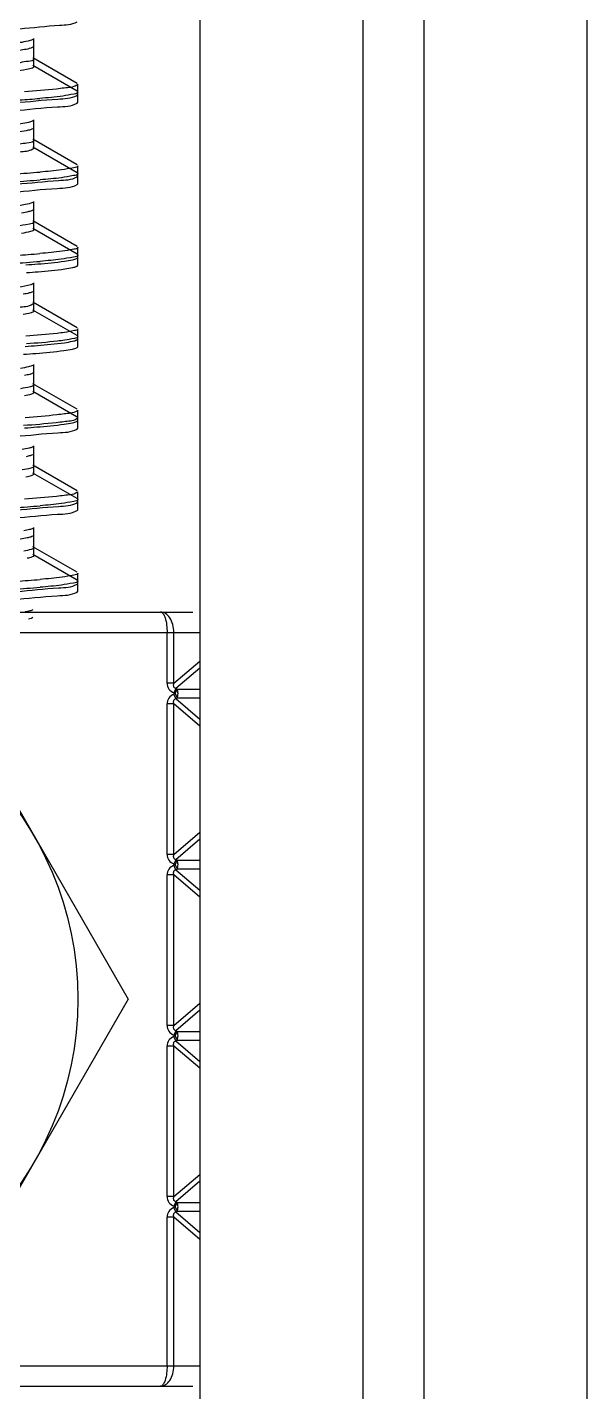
# Model space of a CAD drawing. Extents: x 27938 to 1507990, y 110129 to 923079.
# Drawn here: x 532712.1 to 532875.7, y 345674 to 346072.8 of the extents above; entities that cross this region are included whole.
import ezdxf

# ---------------------------------------------------------------- set-up
doc = ezdxf.new("R2010")
doc.units = 0
doc.header["$LTSCALE"] = 1000
doc.header["$MEASUREMENT"] = 0

msp = doc.modelspace()

# ---------------------------------------------------------------- linework, layer by layer
at = {"linetype": 'Continuous'}
for p, q in [((532762.55, 346328.15), (532762.55, 341587.12)), ((532810.18, 346328.15), (532810.18, 341587.12)), ((532828.04, 346328.15), (532828.04, 341587.12)), ((532875.66, 346328.15), (532875.66, 341587.12)), ((532713.95, 346063.58), (532713.95, 346069.54)), ((532713.95, 346061.3), (532713.95, 346067.26)), ((532726.61, 346056.4), (532713.69, 346063.88)), ((532726.61, 346054.12), (532713.69, 346061.61)), ((532726.83, 346053.16), (532726.83, 346056.14)), ((532726.61, 346052.9), (532726.83, 346053.16)), ((532726.61, 346050.63), (532726.83, 346050.89)), ((532726.83, 346050.89), (532726.83, 346053.86)), ((532726.83, 346050.89), (532726.83, 346053.86)), ((532713.95, 346039.77), (532713.95, 346045.72)), ((532713.95, 346037.49), (532713.95, 346043.44)), ((532726.61, 346032.59), (532713.69, 346040.07)), ((532726.61, 346030.31), (532713.69, 346037.79)), ((532726.83, 346029.35), (532726.83, 346032.33)), ((532726.61, 346029.09), (532726.83, 346029.35)), ((532726.61, 346026.81), (532726.83, 346027.07)), ((532726.83, 346027.07), (532726.83, 346030.05)), ((532726.83, 346027.07), (532726.83, 346030.05)), ((532713.95, 346015.96), (532713.95, 346021.91)), ((532713.95, 346013.68), (532713.95, 346019.63)), ((532726.61, 346008.78), (532713.69, 346016.26)), ((532726.61, 346006.5), (532713.69, 346013.98)), ((532726.83, 346005.54), (532726.83, 346008.52)), ((532726.83, 346005.54), (532726.83, 346008.52)), ((532726.61, 346005.28), (532726.83, 346005.54)), ((532726.61, 346003), (532726.83, 346003.26)), ((532726.83, 346003.26), (532726.83, 346006.24)), ((532726.83, 346003.26), (532726.83, 346006.24)), ((532713.95, 345992.14), (532713.95, 345998.1)), ((532713.95, 345989.87), (532713.95, 345995.82)), ((532726.61, 345984.96), (532713.69, 345992.45)), ((532726.61, 345982.68), (532713.69, 345990.17)), ((532726.83, 345981.73), (532726.83, 345984.7)), ((532726.83, 345981.73), (532726.83, 345984.7)), ((532726.61, 345981.47), (532726.83, 345981.73)), ((532726.61, 345979.19), (532726.83, 345979.45)), ((532726.83, 345979.45), (532726.83, 345982.42)), ((532726.83, 345979.45), (532726.83, 345982.42)), ((532713.95, 345968.33), (532713.95, 345974.28)), ((532713.95, 345966.05), (532713.95, 345972.01)), ((532726.61, 345961.15), (532713.69, 345968.63)), ((532726.61, 345958.87), (532713.69, 345966.35)), ((532726.83, 345957.91), (532726.83, 345960.89)), ((532726.83, 345957.91), (532726.83, 345960.89)), ((532726.61, 345957.65), (532726.83, 345957.91)), ((532726.61, 345955.37), (532726.83, 345955.63)), ((532726.83, 345955.63), (532726.83, 345958.61)), ((532726.83, 345955.63), (532726.83, 345958.61)), ((532713.95, 345944.52), (532713.95, 345950.47)), ((532713.95, 345942.24), (532713.95, 345948.19)), ((532726.61, 345937.34), (532713.69, 345944.82)), ((532726.61, 345935.06), (532713.69, 345942.54)), ((532726.83, 345934.1), (532726.83, 345937.08)), ((532726.83, 345934.1), (532726.83, 345937.08)), ((532726.61, 345933.84), (532726.83, 345934.1)), ((532726.61, 345931.56), (532726.83, 345931.82)), ((532726.83, 345931.82), (532726.83, 345934.8)), ((532726.83, 345931.82), (532726.83, 345934.8)), ((532713.95, 345920.71), (532713.95, 345926.66)), ((532713.95, 345918.43), (532713.95, 345924.38)), ((532726.61, 345913.53), (532713.69, 345921.01)), ((532726.61, 345911.25), (532713.69, 345918.73)), ((532726.83, 345910.29), (532726.83, 345913.26)), ((532726.83, 345910.29), (532726.83, 345913.26)), ((532726.83, 345908.01), (532726.83, 345910.99)), ((532726.83, 345908.01), (532726.83, 345910.99)), ((532726.61, 345910.03), (532726.83, 345910.29)), ((532726.61, 345907.75), (532726.83, 345908.01)), ((532502.7, 345901.89), (532760.47, 345901.89)), ((532500.61, 345895.94), (532762.55, 345895.94)), ((532752.94, 345881.09), (532752.94, 345895.94)), ((532754.93, 345881.09), (532754.93, 345895.94)), ((532754.93, 345881.09), (532762.55, 345887.57)), ((532686.58, 345884.03), (532741.57, 345788.78)), ((532762.55, 345885.55), (532755.48, 345879.54)), ((532754.93, 345881.09), (532752.94, 345881.09)), ((532755.48, 345879.54), (532754.88, 345878.28)), ((532755.3, 345878.08), (532755.89, 345879.34)), ((532755.89, 345879.34), (532755.48, 345879.54)), ((532755.89, 345879.34), (532762.55, 345879.34)), ((532755.3, 345878.08), (532754.88, 345878.28)), ((532754.88, 345877.88), (532755.3, 345878.08)), ((532755.48, 345876.62), (532754.88, 345877.88)), ((532755.3, 345878.08), (532755.89, 345876.82)), ((532755.48, 345876.62), (532755.89, 345876.82)), ((532755.48, 345876.62), (532762.55, 345870.61)), ((532755.89, 345876.82), (532762.55, 345876.82)), ((532754.93, 345875.07), (532752.94, 345875.07)), ((532752.94, 345831.09), (532752.94, 345875.07)), ((532754.93, 345831.09), (532754.93, 345875.07)), ((532762.55, 345868.59), (532754.93, 345875.07)), ((532754.93, 345831.09), (532762.55, 345837.56)), ((532762.55, 345835.54), (532755.48, 345829.53)), ((532754.93, 345831.09), (532752.94, 345831.09)), ((532755.48, 345829.53), (532754.88, 345828.27)), ((532755.3, 345828.07), (532754.88, 345828.27)), ((532754.88, 345827.88), (532755.3, 345828.07)), ((532755.48, 345826.61), (532754.88, 345827.88)), ((532755.3, 345828.07), (532755.89, 345829.34)), ((532755.3, 345828.07), (532755.89, 345826.81)), ((532755.89, 345829.34), (532755.48, 345829.53)), ((532755.89, 345829.34), (532762.55, 345829.34)), ((532754.93, 345825.06), (532752.94, 345825.06)), ((532752.94, 345781.08), (532752.94, 345825.06)), ((532754.93, 345781.08), (532754.93, 345825.06)), ((532762.55, 345818.58), (532754.93, 345825.06)), ((532755.48, 345826.61), (532755.89, 345826.81)), ((532755.48, 345826.61), (532762.55, 345820.6)), ((532755.89, 345826.81), (532762.55, 345826.81)), ((532741.57, 345788.78), (532686.58, 345693.53)), ((532754.93, 345781.08), (532762.55, 345787.55)), ((532762.55, 345785.54), (532755.48, 345779.53)), ((532754.93, 345781.08), (532752.94, 345781.08)), ((532755.48, 345779.53), (532754.88, 345778.26)), ((532755.89, 345779.33), (532755.48, 345779.53)), ((532755.3, 345778.07), (532754.88, 345778.26)), ((532754.88, 345777.87), (532755.3, 345778.07)), ((532755.48, 345776.61), (532754.88, 345777.87)), ((532755.3, 345778.07), (532755.89, 345779.33)), ((532755.3, 345778.07), (532755.89, 345776.8)), ((532755.48, 345776.61), (532755.89, 345776.8)), ((532755.48, 345776.61), (532762.55, 345770.59)), ((532755.89, 345779.33), (532762.55, 345779.33)), ((532755.89, 345776.8), (532762.55, 345776.8)), ((532754.93, 345775.05), (532752.94, 345775.05)), ((532752.94, 345731.07), (532752.94, 345775.05)), ((532754.93, 345731.07), (532754.93, 345775.05)), ((532762.55, 345768.57), (532754.93, 345775.05)), ((532754.93, 345731.07), (532762.55, 345737.55)), ((532762.55, 345735.53), (532755.48, 345729.52)), ((532754.93, 345731.07), (532752.94, 345731.07)), ((532755.48, 345729.52), (532754.88, 345728.26)), ((532755.3, 345728.06), (532754.88, 345728.26)), ((532754.88, 345727.86), (532755.3, 345728.06)), ((532755.48, 345726.6), (532754.88, 345727.86)), ((532755.3, 345728.06), (532755.89, 345729.32)), ((532755.3, 345728.06), (532755.89, 345726.8)), ((532755.89, 345729.32), (532755.48, 345729.52)), ((532755.89, 345729.32), (532762.55, 345729.32)), ((532754.93, 345725.05), (532752.94, 345725.05)), ((532752.94, 345681.62), (532752.94, 345725.05)), ((532754.93, 345681.62), (532754.93, 345725.05)), ((532762.55, 345718.57), (532754.93, 345725.05)), ((532755.48, 345726.6), (532755.89, 345726.8)), ((532755.48, 345726.6), (532762.55, 345720.59)), ((532755.89, 345726.8), (532762.55, 345726.8)), ((532500.61, 345681.62), (532762.55, 345681.62)), ((532502.7, 345675.67), (532760.47, 345675.67))]:
    msp.add_line(p, q, dxfattribs=at)
msp.add_circle((532631.58, 345788.78), 95.25, dxfattribs=at)
for centre, radius, start, end in [((532682.8, 346443.68), 393.05, 273.9462, 274.8034), ((532680.4, 346450.02), 423.29, 273.7455, 274.8005), ((532680.68, 346448.81), 419.79, 273.7678, 274.801), ((532681.61, 346413.27), 408.03, 273.8422, 274.8038), ((532680, 346431.24), 428.35, 273.7137, 274.7998), ((532680.83, 346349.28), 417.79, 273.7805, 274.8013), ((532681.5, 346319.34), 409.36, 273.8319, 274.8049), ((532680.41, 346330.78), 423.12, 273.7466, 274.8005)]:
    msp.add_arc(centre, radius, start, end, dxfattribs=at)
for points, knots in [([(532709.85, 346072.4), (532713.72, 346072.67), (532719.17, 346073.42), (532725.09, 346073.57), (532726.61, 346074.44)], [0, 0, 0, 0, 0.689218, 1, 1, 1, 1]), ([(532713.68, 346069.23), (532713.45, 346069.1), (532711.55, 346068.49), (532709.57, 346068.28), (532707.87, 346068.07)], [0, 0, 0, 0, 0.134595, 1, 1, 1, 1]), ([(532713.68, 346066.96), (532713.5, 346066.85), (532712.1, 346066.35), (532710.62, 346066.16), (532709.37, 346065.99)], [0, 0, 0, 0, 0.14301, 1, 1, 1, 1]), ([(532713.94, 346063.58), (532713.95, 346063.02), (532710.89, 346062.73), (532709.39, 346062.3), (532707.87, 346062.12)], [0, 0, 0, 0, 0.270092, 1, 1, 1, 1]), ([(532713.95, 346061.3), (532713.94, 346060.86), (532711.7, 346060.5), (532710.51, 346060.2), (532709.37, 346060.03)], [0, 0, 0, 0, 0.274738, 1, 1, 1, 1]), ([(532722.86, 346055.04), (532722.12, 346054.94), (532718.27, 346054.47), (532714.41, 346054.17), (532711.28, 346053.94)], [0, 0, 0, 0, 0.191495, 1, 1, 1, 1]), ([(532726.83, 346056.14), (532726.83, 346056.02), (532725.41, 346055.13), (532724.12, 346055.22), (532722.86, 346055.04)], [0, 0, 0, 0, 0.088784, 1, 1, 1, 1]), ([(532708.05, 346048.46), (532712.35, 346048.75), (532718.37, 346049.59), (532724.94, 346049.67), (532726.61, 346050.63)], [0, 0, 0, 0, 0.691069, 1, 1, 1, 1]), ([(532708.26, 346050.76), (532712.51, 346051.04), (532718.46, 346051.87), (532724.95, 346051.96), (532726.61, 346052.9)], [0, 0, 0, 0, 0.690867, 1, 1, 1, 1]), ([(532726.83, 346053.86), (532726.83, 346053.45), (532724.69, 346053.15), (532723.58, 346052.86), (532722.5, 346052.71)], [0, 0, 0, 0, 0.272444, 1, 1, 1, 1]), ([(532713.68, 346045.42), (532713.47, 346045.3), (532711.77, 346044.73), (532710, 346044.53), (532708.48, 346044.33)], [0, 0, 0, 0, 0.137672, 1, 1, 1, 1]), ([(532713.68, 346043.14), (532713.28, 346042.91), (532711.98, 346042.6), (532710.72, 346042.37), (532709.89, 346042.25)], [0, 0, 0, 0, 0.361214, 1, 1, 1, 1]), ([(532713.95, 346039.77), (532713.95, 346039.25), (532711.22, 346038.93), (532709.85, 346038.56), (532708.48, 346038.38)], [0, 0, 0, 0, 0.271698, 1, 1, 1, 1]), ([(532713.95, 346037.49), (532713.94, 346037.36), (532712.55, 346036.4), (532711.18, 346036.49), (532709.89, 346036.3)], [0, 0, 0, 0, 0.091796, 1, 1, 1, 1]), ([(532726.83, 346032.33), (532726.83, 346031.88), (532724.46, 346031.6), (532723.27, 346031.28), (532722.07, 346031.13)], [0, 0, 0, 0, 0.27096, 1, 1, 1, 1]), ([(532707.74, 346024.63), (532712.12, 346024.92), (532718.23, 346025.77), (532724.91, 346025.84), (532726.61, 346026.81)], [0, 0, 0, 0, 0.691359, 1, 1, 1, 1]), ([(532708.95, 346026.99), (532713.03, 346027.27), (532718.77, 346028.06), (532725.01, 346028.18), (532726.61, 346029.09)], [0, 0, 0, 0, 0.690197, 1, 1, 1, 1]), ([(532726.83, 346030.05), (532726.83, 346029.6), (532724.44, 346029.32), (532723.23, 346028.99), (532722.03, 346028.84)], [0, 0, 0, 0, 0.270815, 1, 1, 1, 1]), ([(532713.68, 346021.61), (532713.49, 346021.5), (532711.98, 346020.97), (532710.4, 346020.78), (532709.06, 346020.6)], [0, 0, 0, 0, 0.140996, 1, 1, 1, 1]), ([(532713.68, 346019.33), (532713.32, 346019.12), (532712.2, 346018.84), (532711.1, 346018.63), (532710.39, 346018.51)], [0, 0, 0, 0, 0.36678, 1, 1, 1, 1]), ([(532713.95, 346015.96), (532713.95, 346015.49), (532711.53, 346015.14), (532710.28, 346014.81), (532709.06, 346014.64)], [0, 0, 0, 0, 0.273505, 1, 1, 1, 1]), ([(532713.94, 346013.68), (532713.94, 346013.33), (532712.24, 346012.93), (532711.29, 346012.7), (532710.39, 346012.56)], [0, 0, 0, 0, 0.279898, 1, 1, 1, 1]), ([(532726.83, 346008.52), (532726.83, 346008.08), (532724.56, 346007.8), (532723.41, 346007.49), (532722.27, 346007.34)], [0, 0, 0, 0, 0.271617, 1, 1, 1, 1]), ([(532711.62, 346003.37), (532712.78, 346003.45), (532716.56, 346003.75), (532720.34, 346004.09), (532722.95, 346004.45)], [0, 0, 0, 0, 0.307399, 1, 1, 1, 1]), ([(532726.83, 346006.24), (532726.83, 346005.78), (532724.4, 346005.51), (532723.19, 346005.17), (532721.97, 346005.02)], [0, 0, 0, 0, 0.270628, 1, 1, 1, 1]), ([(532722.95, 346004.45), (532723.74, 346004.56), (532724.97, 346004.78), (532726.22, 346005.06), (532726.61, 346005.28)], [0, 0, 0, 0, 0.643357, 1, 1, 1, 1]), ([(532723.01, 346002.18), (532723.79, 346002.29), (532725, 346002.5), (532726.23, 346002.78), (532726.61, 346003)], [0, 0, 0, 0, 0.642712, 1, 1, 1, 1]), ([(532711.82, 346001.1), (532712.97, 346001.19), (532716.7, 346001.48), (532720.44, 346001.82), (532723.01, 346002.18)], [0, 0, 0, 0, 0.307538, 1, 1, 1, 1]), ([(532713.68, 345997.8), (532713.51, 345997.7), (532712.18, 345997.22), (532710.79, 345997.03), (532709.6, 345996.86)], [0, 0, 0, 0, 0.144669, 1, 1, 1, 1]), ([(532713.68, 345995.52), (532713.37, 345995.34), (532712.41, 345995.07), (532711.46, 345994.88), (532710.86, 345994.78)], [0, 0, 0, 0, 0.372977, 1, 1, 1, 1]), ([(532713.95, 345992.14), (532713.94, 345992.01), (532712.42, 345991.01), (532710.98, 345991.11), (532709.6, 345990.91)], [0, 0, 0, 0, 0.09033, 1, 1, 1, 1]), ([(532713.94, 345989.87), (532713.94, 345989.55), (532712.49, 345989.16), (532711.63, 345988.96), (532710.86, 345988.82)], [0, 0, 0, 0, 0.283217, 1, 1, 1, 1]), ([(532722.95, 345983.62), (532722.23, 345983.51), (532718.46, 345983.06), (532714.68, 345982.76), (532711.62, 345982.53)], [0, 0, 0, 0, 0.191413, 1, 1, 1, 1]), ([(532726.83, 345984.7), (532726.83, 345984.33), (532724.93, 345984.01), (532723.92, 345983.75), (532722.95, 345983.62)], [0, 0, 0, 0, 0.274367, 1, 1, 1, 1]), ([(532711.48, 345979.54), (532712.66, 345979.63), (532716.47, 345979.93), (532720.28, 345980.27), (532722.91, 345980.63)], [0, 0, 0, 0, 0.307305, 1, 1, 1, 1]), ([(532723.01, 345981.35), (532722.3, 345981.25), (532718.58, 345980.79), (532714.84, 345980.49), (532711.82, 345980.27)], [0, 0, 0, 0, 0.191295, 1, 1, 1, 1]), ([(532722.78, 345978.34), (532723.62, 345978.45), (532724.9, 345978.67), (532726.2, 345978.96), (532726.61, 345979.19)], [0, 0, 0, 0, 0.645021, 1, 1, 1, 1]), ([(532722.91, 345980.63), (532723.71, 345980.75), (532724.95, 345980.96), (532726.22, 345981.24), (532726.61, 345981.47)], [0, 0, 0, 0, 0.643774, 1, 1, 1, 1]), ([(532726.83, 345982.42), (532726.83, 345982.06), (532724.96, 345981.74), (532723.97, 345981.48), (532723.01, 345981.35)], [0, 0, 0, 0, 0.27466, 1, 1, 1, 1]), ([(532710.96, 345977.23), (532712.17, 345977.32), (532716.12, 345977.62), (532720.07, 345977.96), (532722.78, 345978.34)], [0, 0, 0, 0, 0.307317, 1, 1, 1, 1]), ([(532713.68, 345973.98), (532713.3, 345973.76), (532712.08, 345973.46), (532710.89, 345973.24), (532710.12, 345973.12)], [0, 0, 0, 0, 0.363608, 1, 1, 1, 1]), ([(532713.68, 345971.7), (532713.41, 345971.55), (532712.6, 345971.3), (532711.8, 345971.13), (532711.29, 345971.04)], [0, 0, 0, 0, 0.37991, 1, 1, 1, 1]), ([(532713.94, 345968.33), (532713.94, 345967.96), (532712.1, 345967.57), (532711.08, 345967.32), (532710.12, 345967.17)], [0, 0, 0, 0, 0.278286, 1, 1, 1, 1]), ([(532713.94, 345966.05), (532713.94, 345965.78), (532712.72, 345965.38), (532711.96, 345965.21), (532711.29, 345965.09)], [0, 0, 0, 0, 0.287204, 1, 1, 1, 1]), ([(532722.91, 345959.8), (532722.18, 345959.7), (532718.38, 345959.23), (532714.57, 345958.93), (532711.48, 345958.71)], [0, 0, 0, 0, 0.19149, 1, 1, 1, 1]), ([(532726.83, 345960.89), (532726.83, 345960.77), (532725.44, 345959.88), (532724.15, 345959.97), (532722.91, 345959.8)], [0, 0, 0, 0, 0.089033, 1, 1, 1, 1]), ([(532708.38, 345953.24), (532712.6, 345953.52), (532718.51, 345954.34), (532724.96, 345954.43), (532726.61, 345955.37)], [0, 0, 0, 0, 0.690751, 1, 1, 1, 1]), ([(532722.78, 345957.5), (532722.03, 345957.4), (532718.1, 345956.93), (532714.15, 345956.62), (532710.96, 345956.39)], [0, 0, 0, 0, 0.191433, 1, 1, 1, 1]), ([(532711.29, 345955.72), (532712.47, 345955.8), (532716.34, 345956.1), (532720.2, 345956.44), (532722.86, 345956.81)], [0, 0, 0, 0, 0.307276, 1, 1, 1, 1]), ([(532726.83, 345958.61), (532726.83, 345958.49), (532725.38, 345957.59), (532724.07, 345957.68), (532722.78, 345957.5)], [0, 0, 0, 0, 0.088431, 1, 1, 1, 1]), ([(532722.86, 345956.81), (532723.68, 345956.93), (532724.93, 345957.14), (532726.21, 345957.43), (532726.61, 345957.65)], [0, 0, 0, 0, 0.644275, 1, 1, 1, 1]), ([(532713.68, 345950.17), (532713.34, 345949.97), (532712.3, 345949.7), (532711.26, 345949.5), (532710.6, 345949.39)], [0, 0, 0, 0, 0.369442, 1, 1, 1, 1]), ([(532713.68, 345947.89), (532713.45, 345947.76), (532712.78, 345947.54), (532712.11, 345947.39), (532711.69, 345947.3)], [0, 0, 0, 0, 0.387704, 1, 1, 1, 1]), ([(532713.94, 345944.52), (532713.94, 345944.19), (532712.35, 345943.79), (532711.44, 345943.57), (532710.6, 345943.44)], [0, 0, 0, 0, 0.281296, 1, 1, 1, 1]), ([(532713.94, 345942.24), (532713.94, 345942), (532712.92, 345941.61), (532712.25, 345941.46), (532711.68, 345941.35)], [0, 0, 0, 0, 0.2919, 1, 1, 1, 1]), ([(532722.86, 345935.98), (532722.12, 345935.88), (532718.28, 345935.41), (532714.41, 345935.11), (532711.29, 345934.88)], [0, 0, 0, 0, 0.191497, 1, 1, 1, 1]), ([(532726.83, 345937.08), (532726.83, 345936.95), (532725.41, 345936.06), (532724.12, 345936.15), (532722.86, 345935.98)], [0, 0, 0, 0, 0.088791, 1, 1, 1, 1]), ([(532708.06, 345929.4), (532712.36, 345929.69), (532718.37, 345930.52), (532724.94, 345930.6), (532726.61, 345931.56)], [0, 0, 0, 0, 0.69106, 1, 1, 1, 1]), ([(532708.86, 345931.73), (532712.96, 345932.01), (532718.73, 345932.81), (532725, 345932.92), (532726.61, 345933.84)], [0, 0, 0, 0, 0.690301, 1, 1, 1, 1]), ([(532726.83, 345934.8), (532726.83, 345934.35), (532724.47, 345934.08), (532723.29, 345933.75), (532722.1, 345933.6)], [0, 0, 0, 0, 0.271048, 1, 1, 1, 1]), ([(532712.06, 345923.57), (532704.05, 345921.83), (532680.8, 345921.16), (532641.63, 345918.73), (532598.71, 345916.92), (532570.7, 345915.48), (532558.97, 345914.34)], [0, 0, 0, 0, 0.160367, 0.451606, 0.769465, 1, 1, 1, 1]), ([(532713.68, 345926.36), (532713.39, 345926.19), (532712.5, 345925.93), (532711.61, 345925.75), (532711.05, 345925.65)], [0, 0, 0, 0, 0.375957, 1, 1, 1, 1]), ([(532713.68, 345924.08), (532713.49, 345923.97), (532712.95, 345923.78), (532712.39, 345923.64), (532712.06, 345923.57)], [0, 0, 0, 0, 0.396512, 1, 1, 1, 1]), ([(532713.94, 345920.71), (532713.94, 345920.41), (532712.59, 345920.02), (532711.78, 345919.83), (532711.05, 345919.7)], [0, 0, 0, 0, 0.28487, 1, 1, 1, 1]), ([(532713.94, 345918.43), (532713.94, 345918.22), (532713.11, 345917.85), (532712.54, 345917.72), (532712.06, 345917.61)], [0, 0, 0, 0, 0.297941, 1, 1, 1, 1]), ([(532726.83, 345910.99), (532726.83, 345910.53), (532724.44, 345910.26), (532723.24, 345909.93), (532722.03, 345909.78)], [0, 0, 0, 0, 0.270822, 1, 1, 1, 1]), ([(532726.83, 345913.26), (532726.83, 345912.83), (532724.57, 345912.55), (532723.42, 345912.24), (532722.27, 345912.09)], [0, 0, 0, 0, 0.271622, 1, 1, 1, 1]), ([(532707.75, 345905.57), (532712.12, 345905.86), (532718.24, 345906.7), (532724.91, 345906.78), (532726.61, 345907.75)], [0, 0, 0, 0, 0.69135, 1, 1, 1, 1]), ([(532708.95, 345907.93), (532713.03, 345908.21), (532718.77, 345909), (532725.01, 345909.11), (532726.61, 345910.03)], [0, 0, 0, 0, 0.690199, 1, 1, 1, 1]), ([(532713.68, 345902.55), (532713.43, 345902.4), (532712.68, 345902.17), (532711.94, 345902), (532711.47, 345901.92)], [0, 0, 0, 0, 0.383249, 1, 1, 1, 1]), ([(532713.68, 345900.27), (532713.52, 345900.17), (532713.1, 345900.01), (532712.66, 345899.89), (532712.4, 345899.83)], [0, 0, 0, 0, 0.406518, 1, 1, 1, 1]), ([(532751.03, 345901.89), (532751.31, 345901.89), (532751.97, 345901.34), (532752.73, 345899.31), (532752.95, 345897.37), (532752.94, 345895.94)], [0, 0, 0, 0, 0.128078, 0.342475, 1, 1, 1, 1]), ([(532754.93, 345895.94), (532754.93, 345896.72), (532754.74, 345898.22), (532753.91, 345900.16), (532752.65, 345901.53), (532751.54, 345901.89), (532751.03, 345901.89)], [0, 0, 0, 0, 0.302203, 0.57488, 0.804028, 1, 1, 1, 1]), ([(532752.94, 345881.09), (532752.95, 345880.5), (532753.35, 345879.29), (532754.34, 345878.53), (532754.88, 345878.28)], [0, 0, 0, 0, 0.499355, 1, 1, 1, 1]), ([(532755.48, 345879.54), (532755.19, 345879.63), (532754.72, 345880.19), (532754.86, 345880.8), (532754.93, 345881.09)], [0, 0, 0, 0, 0.502447, 1, 1, 1, 1]), ([(532755.89, 345876.82), (532756.08, 345877.21), (532756.21, 345878.08), (532756.08, 345878.96), (532755.89, 345879.34)], [0, 0, 0, 0, 0.500048, 1, 1, 1, 1]), ([(532754.88, 345877.88), (532754.34, 345877.63), (532753.35, 345876.88), (532752.95, 345875.66), (532752.94, 345875.07)], [0, 0, 0, 0, 0.500643, 1, 1, 1, 1]), ([(532754.93, 345875.07), (532754.86, 345875.36), (532754.72, 345875.97), (532755.19, 345876.53), (532755.48, 345876.62)], [0, 0, 0, 0, 0.49632, 1, 1, 1, 1]), ([(532752.94, 345831.09), (532752.95, 345830.49), (532753.35, 345829.28), (532754.34, 345828.52), (532754.88, 345828.27)], [0, 0, 0, 0, 0.499355, 1, 1, 1, 1]), ([(532754.88, 345827.88), (532754.34, 345827.62), (532753.35, 345826.87), (532752.95, 345825.65), (532752.94, 345825.06)], [0, 0, 0, 0, 0.500643, 1, 1, 1, 1]), ([(532755.48, 345829.53), (532755.19, 345829.62), (532754.72, 345830.18), (532754.86, 345830.8), (532754.93, 345831.09)], [0, 0, 0, 0, 0.502447, 1, 1, 1, 1]), ([(532755.89, 345826.81), (532756.08, 345827.2), (532756.21, 345828.07), (532756.08, 345828.95), (532755.89, 345829.34)], [0, 0, 0, 0, 0.500048, 1, 1, 1, 1]), ([(532754.93, 345825.06), (532754.86, 345825.35), (532754.72, 345825.96), (532755.19, 345826.53), (532755.48, 345826.61)], [0, 0, 0, 0, 0.49632, 1, 1, 1, 1]), ([(532752.94, 345781.08), (532752.95, 345780.49), (532753.35, 345779.27), (532754.34, 345778.52), (532754.88, 345778.26)], [0, 0, 0, 0, 0.499355, 1, 1, 1, 1]), ([(532755.48, 345779.53), (532755.19, 345779.61), (532754.72, 345780.18), (532754.86, 345780.79), (532754.93, 345781.08)], [0, 0, 0, 0, 0.502447, 1, 1, 1, 1]), ([(532754.88, 345777.87), (532754.34, 345777.62), (532753.35, 345776.86), (532752.95, 345775.65), (532752.94, 345775.05)], [0, 0, 0, 0, 0.500643, 1, 1, 1, 1]), ([(532754.93, 345775.05), (532754.86, 345775.34), (532754.72, 345775.96), (532755.19, 345776.52), (532755.48, 345776.61)], [0, 0, 0, 0, 0.49632, 1, 1, 1, 1]), ([(532755.89, 345776.8), (532756.08, 345777.19), (532756.21, 345778.07), (532756.08, 345778.94), (532755.89, 345779.33)], [0, 0, 0, 0, 0.500048, 1, 1, 1, 1]), ([(532752.94, 345731.07), (532752.95, 345730.48), (532753.35, 345729.27), (532754.34, 345728.51), (532754.88, 345728.26)], [0, 0, 0, 0, 0.499355, 1, 1, 1, 1]), ([(532754.88, 345727.86), (532754.34, 345727.61), (532753.35, 345726.85), (532752.95, 345725.64), (532752.94, 345725.05)], [0, 0, 0, 0, 0.500643, 1, 1, 1, 1]), ([(532755.48, 345729.52), (532755.19, 345729.61), (532754.72, 345730.17), (532754.86, 345730.78), (532754.93, 345731.07)], [0, 0, 0, 0, 0.502447, 1, 1, 1, 1]), ([(532755.89, 345726.8), (532756.08, 345727.18), (532756.21, 345728.06), (532756.08, 345728.94), (532755.89, 345729.32)], [0, 0, 0, 0, 0.500048, 1, 1, 1, 1]), ([(532754.93, 345725.05), (532754.86, 345725.34), (532754.72, 345725.95), (532755.19, 345726.51), (532755.48, 345726.6)], [0, 0, 0, 0, 0.49632, 1, 1, 1, 1]), ([(532752.94, 345681.62), (532752.95, 345680.19), (532752.73, 345678.25), (532751.97, 345676.22), (532751.31, 345675.67), (532751.03, 345675.67)], [0, 0, 0, 0, 0.657525, 0.871922, 1, 1, 1, 1]), ([(532751.03, 345675.67), (532751.54, 345675.67), (532752.65, 345676.03), (532753.91, 345677.4), (532754.74, 345679.34), (532754.93, 345680.84), (532754.93, 345681.62)], [0, 0, 0, 0, 0.195972, 0.42512, 0.697797, 1, 1, 1, 1])]:
    msp.add_open_spline(points, degree=3, knots=knots, dxfattribs=at)
for points in [[(532722.5, 346052.71), (532720.24, 346052.41), (532717.98, 346052.2), (532715.71, 346052.01)], [(532722.07, 346031.13), (532719.99, 346030.86), (532717.9, 346030.67), (532715.81, 346030.49)], [(532722.03, 346028.84), (532719.97, 346028.58), (532717.89, 346028.39), (532715.82, 346028.21)], [(532722.27, 346007.34), (532720.11, 346007.06), (532717.94, 346006.86), (532715.78, 346006.67)], [(532721.97, 346005.02), (532719.93, 346004.76), (532717.89, 346004.57), (532715.84, 346004.4)], [(532722.1, 345933.6), (532720.01, 345933.33), (532717.91, 345933.14), (532715.8, 345932.96)], [(532722.27, 345912.09), (532720.12, 345911.81), (532717.95, 345911.61), (532715.79, 345911.42)], [(532722.03, 345909.78), (532719.97, 345909.51), (532717.89, 345909.32), (532715.82, 345909.15)]]:
    msp.add_open_spline(points, degree=3, dxfattribs=at)

doc.saveas('drawing.dxf')
